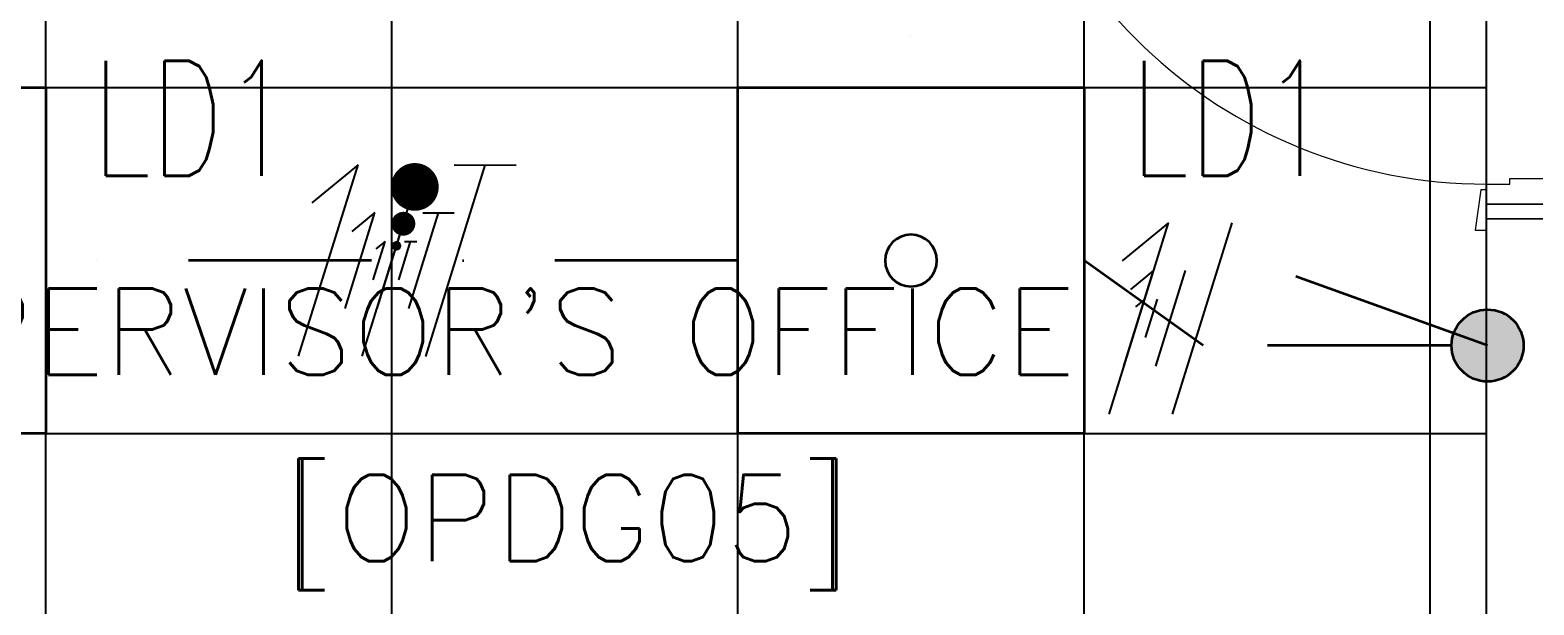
# Model space of a CAD drawing. Header units: inches. Extents: x -12418 to 57169, y -29325 to 19878.
# Drawn here: x 6573 to 9180, y -8097 to -7100 of the extents above; entities that cross this region are included whole.
import ezdxf
from ezdxf.enums import TextEntityAlignment as Align

# ---------------------------------------------------------------- set-up
doc = ezdxf.new("R2010")
doc.units = ezdxf.units.IN
doc.header["$LTSCALE"] = 25
doc.header["$MEASUREMENT"] = 0
doc.linetypes.add('DASHDOT', pattern=[25.4, 12.7, -6.35, 0, -6.35])
doc.layers.get('0').update_dxf_attribs({"color": 8})
for name, color, linetype, lineweight in [('00-Ground Floor$0$72_EGR_BASE_TEXT', 252, 'Continuous', 5), ('00-Ground Floor$0$Walls', 251, 'Continuous', 5), ('00-Ground Floor$0$Wooden Joinery', 251, 'Continuous', 5), ('E-LITE-CIRC-NUMB', 6, 'Continuous', 25), ('E-LITE-CLNG', 150, 'Continuous', 35), ('E-LITE-CLNG-CNDT', 6, 'DASHDOT', 35), ('E-LITE-CTRL', 6, 'Continuous', 25), ('E-LITE-IDEN', 6, 'Continuous', 25), ('E-LITE-SWCH @ 100', 3, 'Continuous', 35), ('E-POWR-WIRE', 6, 'Continuous', 25), ('E-POWR-WIRE @ 100', 6, 'Continuous', 25), ('E-POWR-WIRE @ 20', 6, 'Continuous', 25), ('E-POWR-WIRE @ 50', 6, 'Continuous', 25)]:
    doc.layers.add(name, color=color, linetype=linetype, lineweight=lineweight)
doc.layers.add('00-Ground Floor$0$False Ceiling', color=251, linetype='Continuous')
doc.styles.add('00-Ground Floor$0$SIMPLEX', font='SIMPLEX.shx', dxfattribs={"height": 150})
doc.styles.add('DC_Simplex', font='SIMPLEX.shx', dxfattribs={"width": 0.7})

# ---------------------------------------------------------------- blocks, each defined once
blk = doc.blocks.new('00-Ground Floor$0$A$C72370EFE')
at = {"layer": '00-Ground Floor$0$Wooden Joinery'}
for p, q in [((-0.01, -0.04), (-0.02, -0.04)), ((-0.01, -0.03), (-0.01, -0.07)), ((0, -0.03), (-0.01, -0.03)), ((0.04, -0.03), (0.05, -0.03)), ((0.05, -0.03), (0.05, -0.07)), ((0.05, -0.04), (0.06, -0.04)), ((-0.05, -0.07), (-0.05, -0.16)), ((-0.03, -0.07), (-0.03, -0.16)), ((-0.01, -0.06), (-0.02, -0.06)), ((0, -0.07), (-0.01, -0.07)), ((0.04, -0.07), (0.05, -0.07)), ((0.05, -0.06), (0.06, -0.06)), ((0.07, -0.07), (0.07, -0.16)), ((0.09, -0.07), (0.09, -0.16)), ((-0.01, -0.17), (-0.02, -0.17)), ((-0.01, -0.17), (-0.01, -0.19)), ((0.05, -0.17), (0.06, -0.17)), ((0.05, -0.17), (0.05, -0.19)), ((-0.01, -0.19), (-0.02, -0.19)), ((0.05, -0.19), (0.06, -0.19))]:
    blk.add_line(p, q, dxfattribs=at)
for centre, radius, start, end in [((-0.02, -0.07), 0.03, 90, 180), ((0.06, -0.07), 0.03, 0, 90), ((-0.02, -0.07), 0.01, 90, 180), ((0.06, -0.07), 0.01, 0, 90), ((-0.02, -0.16), 0.03, 180, 270), ((-0.02, -0.16), 0.01, 180, 270), ((0.06, -0.16), 0.01, 270, 0), ((0.06, -0.16), 0.03, 270, 0)]:
    blk.add_arc(centre, radius, start, end, dxfattribs=at)
blk = doc.blocks.new('00-Ground Floor$0$A$C5DAD61B4')
at = {"layer": '00-Ground Floor$0$Wooden Joinery'}
for points in [[(80, 959.1), (80, 969.1), (10, 979.1), (10, 959.1)], [(940, 959.1), (940, 969.1), (1010, 979.1), (1010, 959.1)], [(70, 859.1), (70, 849.1), (0, 839.1), (0, 859.1)], [(120, 859.1), (120, 0), (80, 0), (80, 859.1)], [(950, 859.1), (950, 849.1), (1020, 839.1), (1020, 859.1)]]:
    blk.add_lwpolyline(points, close=True, dxfattribs=at)
for points in [[(45, 859.1), (45, 959.1), (20, 959.1), (20, 859.1), (45, 859.1)], [(45, 859.1), (80, 859.1), (80, 899.1), (90, 899.1), (90, 959.1), (45, 959.1), (45, 859.1)], [(975, 859.1), (940, 859.1), (940, 899.1), (930, 899.1), (930, 959.1), (975, 959.1), (975, 859.1)], [(975, 859.1), (975, 959.1), (1000, 959.1), (1000, 859.1), (975, 859.1)]]:
    blk.add_lwpolyline(points, dxfattribs=at)
blk.add_arc((80, 859.1), 860, 272.666, 0, dxfattribs=at)
at = {"layer": '00-Ground Floor$0$Wooden Joinery', "xscale": 999.9999999998854, "yscale": 999.9999999998854, "zscale": 999.9999999998854, "rotation": 180}
blk.add_blockref('00-Ground Floor$0$A$C72370EFE', (120, 0), dxfattribs=at)
blk = doc.blocks.new('00-Ground Floor$0$A$Ce9e1c4c3')
at = {"layer": '00-Ground Floor$0$False Ceiling', "color": 254, "linetype": 'Continuous'}
for p, q in [((-93400, -10017.4), (-93400, -6347.4)), ((-92800, -10017.4), (-92800, -6347.4)), ((-92200, -10017.4), (-92200, -6347.4)), ((-91600, -10017.4), (-91600, -6347.4)), ((-91000, -10017.4), (-91000, -6347.4)), ((-94542.1, -7200), (-90902.1, -7200)), ((-94542.1, -7800), (-90902.1, -7800))]:
    blk.add_line(p, q, dxfattribs=at)
at = {"layer": '00-Ground Floor$0$False Ceiling', "color": 254}
blk.add_line((-90902.1, -10017.4, 0), (-90902.1, -6347.4, 0), dxfattribs=at)
blk = doc.blocks.new('00-Ground Floor')
at = {"layer": '00-Ground Floor$0$Walls'}
for p, q in [((9097.9, -7427.4, 0), (9197.9, -7427.4, 0)), ((9097.9, -10017.4, 0), (9097.9, -7427.4, 0))]:
    blk.add_line(p, q, dxfattribs=at)
at = {"layer": '00-Ground Floor$0$False Ceiling', "color": 254}
blk.add_blockref('00-Ground Floor$0$A$Ce9e1c4c3', (100000, 0), dxfattribs=at)
at = {"layer": '00-Ground Floor$0$Wooden Joinery', "rotation": 270}
blk.add_blockref('00-Ground Floor$0$A$C5DAD61B4', (8238.9, -6427.4, 0), dxfattribs=at)
at = {"layer": '00-Ground Floor$0$72_EGR_BASE_TEXT', "extrusion": (8.17011e-07, -7.77426e-06, 1), "insert": (7279.6, -7548.4, 0), "char_height": 150, "attachment_point": 2, "text_direction": (1, 0, -1e-06), "style": '00-Ground Floor$0$SIMPLEX'}
blk.add_mtext("SUPERVISOR'S OFFICE", dxfattribs=at)
at = {"layer": '00-Ground Floor$0$72_EGR_BASE_TEXT', "insert": (7504.2, -7871.8, 0), "char_height": 150, "attachment_point": 2, "style": '00-Ground Floor$0$SIMPLEX'}
blk.add_mtext('[OPDG05]', dxfattribs=at)
blk = doc.blocks.new('*U31')
blk.add_hatch(color=256).paths.add_polyline_path([(0.625, -0.625, 1), (0.625, 0.625, 1)])
blk.add_line((0.625, 0), (3.947, -1.2))
blk.add_circle((0.625, 0), 0.625)
at = {"layer": 'E-LITE-CTRL', "style": 'DC_Simplex', "width": 0.7, "flags": 8}
blk.add_attdef('CONTROL', (-26.627, -10.116), '', height=2, rotation=360, dxfattribs=at)
at = {"layer": 'E-LITE-IDEN', "style": 'DC_Simplex', "width": 0.7, "flags": 8}
blk.add_attdef('TYPE', text='', height=2, rotation=360, dxfattribs=at).set_placement((-31.991, -10.116), align=Align.RIGHT)
blk = doc.blocks.new('*U61')
blk.add_lwpolyline([(-300, 300), (-300, -300), (300, -300), (300, 300)], close=True)
blk.add_circle((0, 0), 45)
at = {"layer": 'E-LITE-CIRC-NUMB', "style": 'DC_Simplex', "width": 0.7, "flags": 8}
blk.add_attdef('CIRCUIT', text='', height=200, rotation=0, dxfattribs=at).set_placement((-473.9, 300), align=Align.RIGHT)
at = {"layer": 'E-LITE-CTRL', "style": 'DC_Simplex', "width": 0.7, "flags": 8}
blk.add_attdef('CONTROL', (1118.9, -935), '', height=200, rotation=360, dxfattribs=at)
at = {"layer": 'E-LITE-IDEN', "style": 'DC_Simplex', "width": 0.7, "flags": 8}
blk.add_attdef('TYPE', (-380, 146.8), '', height=200, rotation=360, dxfattribs=at)
blk = doc.blocks.new('*U79')
for p, q in [((-0.515, -1.66), (0.515, 1.66)), ((0.515, 1.66), (-0.287, 1.001)), ((0.587, -1.663), (1.617, 1.658))]:
    blk.add_line(p, q)
blk = doc.blocks.new('*U568')
at = {"layer": 'E-POWR-WIRE @ 100', "xscale": 100, "yscale": 100, "zscale": 100}
blk.add_blockref('*U79', (8494.9, -7600.3, 0), dxfattribs=at)
at = {"layer": 'E-POWR-WIRE @ 20', "xscale": 20, "yscale": 20, "zscale": 20}
blk.add_blockref('*U79', (8494.9, -7600.3, 0), dxfattribs=at)
at = {"layer": 'E-POWR-WIRE @ 50', "xscale": 50, "yscale": 50, "zscale": 50}
blk.add_blockref('*U79', (8494.9, -7600.3, 0), dxfattribs=at)
blk = doc.blocks.new('*U76')
for p, q in [((-1.617, -1.658), (-0.587, 1.663)), ((-0.587, 1.663), (-1.389, 1.004)), ((-0.515, -1.66), (0.515, 1.66)), ((0.587, -1.663), (1.617, 1.658)), ((1.078, 1.659), (2.157, 1.657))]:
    blk.add_line(p, q)
at = {"const_width": 0.414}
blk.add_lwpolyline([(0.19, 1.278, 1), (0.604, 1.277, 1)], format="xyb", close=True, dxfattribs=at)
blk = doc.blocks.new('*U797')
at = {"layer": 'E-POWR-WIRE @ 100', "xscale": 100, "yscale": 100, "zscale": 100}
blk.add_blockref('*U76', (7200, -7500), dxfattribs=at)
at = {"layer": 'E-POWR-WIRE @ 20', "xscale": 20, "yscale": 20, "zscale": 20}
blk.add_blockref('*U76', (7200, -7500), dxfattribs=at)
at = {"layer": 'E-POWR-WIRE @ 50', "xscale": 50, "yscale": 50, "zscale": 50}
blk.add_blockref('*U76', (7200, -7500), dxfattribs=at)

msp = doc.modelspace()

# ---------------------------------------------------------------- linework, layer by layer
at = {"layer": 'E-LITE-CLNG-CNDT'}
for points in [[(8100, -6000), (8100, -7200)], [(7800, -7500), (6600, -7500)]]:
    msp.add_lwpolyline(points, dxfattribs=at)
at = {"layer": 'E-LITE-CLNG-CNDT', "elevation": 0}
msp.add_lwpolyline([(9035.4, -7647.4), (8606.4, -7647.4), (8400, -7500)], dxfattribs=at)

# ---------------------------------------------------------------- block references
at = {"layer": 'E-LITE-CLNG'}
ref = msp.add_blockref('*U61', (6300, -7500), dxfattribs=dict(at, xscale=-1))
ref.add_attrib('TYPE', 'LD1', (6680, -7353.2), dxfattribs={"layer": 'E-LITE-IDEN', "height": 200, "rotation": 0, "style": 'DC_Simplex', "width": 0.7, "flags": 8})
ref = msp.add_blockref('*U61', (8100, -7500), dxfattribs=dict(at, xscale=-1))
ref.add_attrib('TYPE', 'LD1', (8480, -7353.2), dxfattribs={"layer": 'E-LITE-IDEN', "height": 200, "rotation": 0, "style": 'DC_Simplex', "width": 0.7, "flags": 8})
at = {"layer": 'E-LITE-CLNG-CNDT'}
msp.add_blockref('00-Ground Floor', (0, 0), dxfattribs=at)
at = {"layer": 'E-LITE-SWCH @ 100', "xscale": 100, "yscale": 100, "zscale": 100, "rotation": 180}
msp.add_blockref('*U31', (9162.1, -7647.4, 0), dxfattribs=at)
at = {"layer": 'E-POWR-WIRE'}
for name in ['*U797', '*U568']:
    msp.add_blockref(name, (0, 0), dxfattribs=at)

doc.saveas('drawing.dxf')
